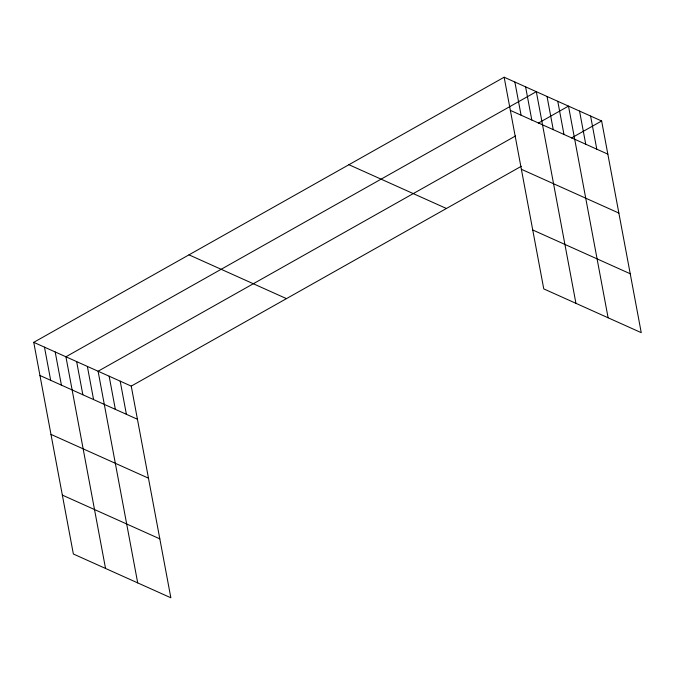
<?xml version="1.0" encoding="UTF-8"?>
<svg xmlns="http://www.w3.org/2000/svg" width="675" height="675" viewBox="0 0 675 675"><rect width="100%" height="100%" fill="white"/><g stroke="black" fill="none" stroke-linecap="round" stroke-linejoin="round"><path stroke-width="1.01" d="M33.75 342.335L131.237 386.117L170.851 597.78L73.364 554.006L33.75 342.335L504.149 77.22L601.636 120.994L641.25 332.665L543.763 288.883L504.149 77.22M515.531 135.962L98.094 371.225L137.708 582.896M538.355 123.095L568.493 106.11L608.108 317.782M131.237 386.117L521.286 166.286M571.506 137.978L601.636 120.994M510.351 110.379L607.846 154.153M521.378 169.282L618.865 213.064M532.735 229.981L630.222 273.755M348.916 164.708L446.403 208.482M188.983 254.846L286.47 298.628M39.952 375.494L137.447 419.268M50.979 434.396L148.466 478.178M62.336 495.096L159.832 538.869M590.591 116.033L596.793 149.192M579.538 111.071L585.748 144.231M557.769 101.301L563.971 134.452M547.045 96.483L553.247 129.642M575.935 303.337L536.321 91.665L65.922 356.78L105.536 568.451M525.597 86.847L531.799 120.007M514.873 82.038L521.075 115.189M120.192 381.147L126.394 414.307M109.139 376.186L115.349 409.345M87.37 366.415L93.572 399.566M76.646 361.598L82.848 394.757M55.198 351.97L61.4 385.121M44.474 347.152L50.676 380.303"/></g></svg>
